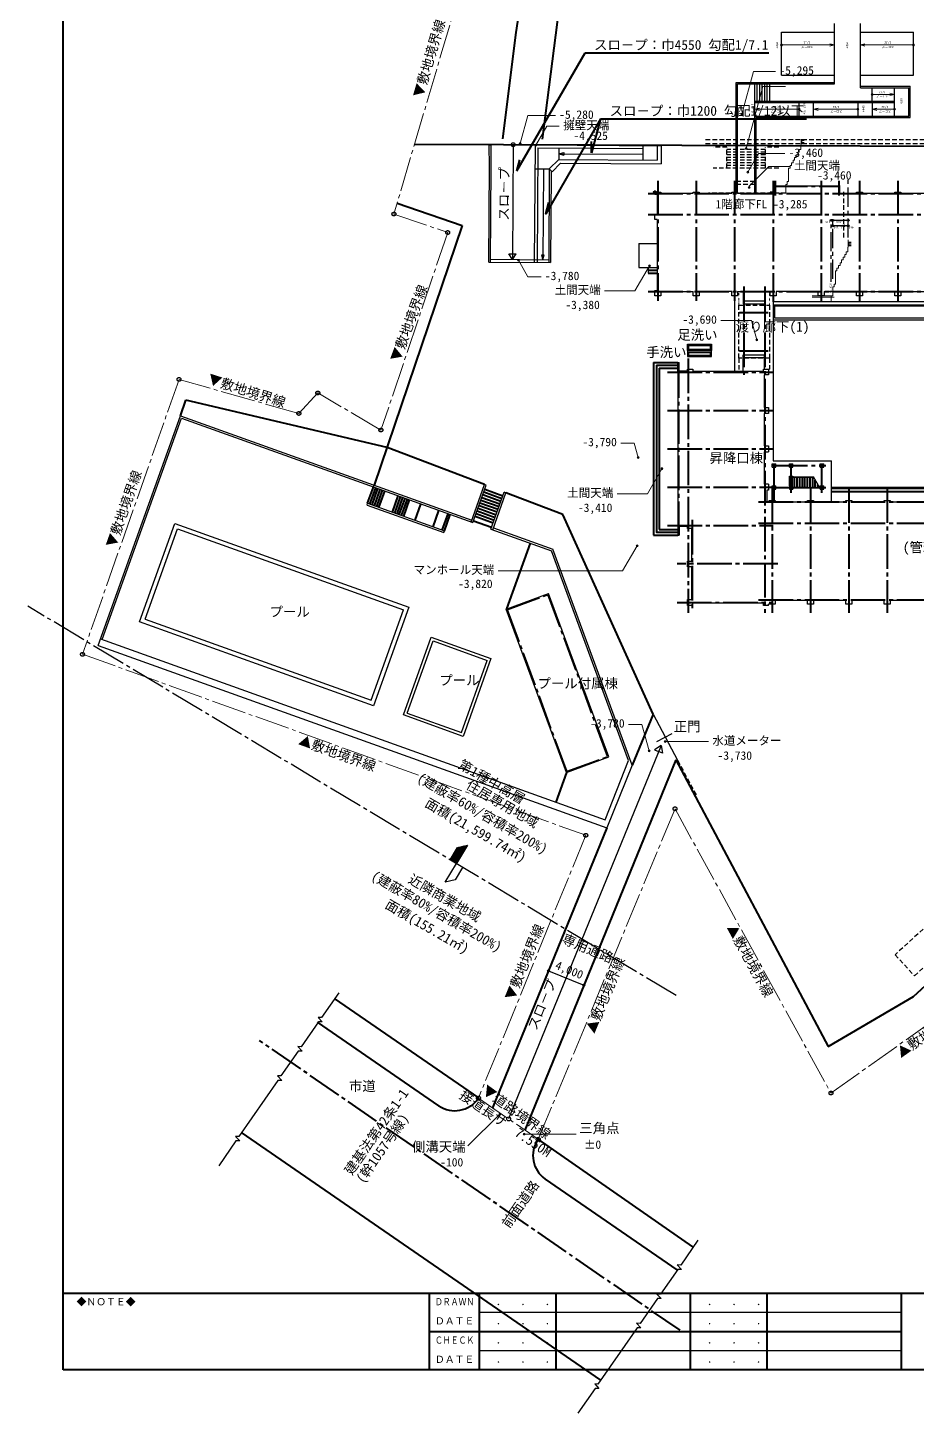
# Model space of a CAD drawing. Units: millimetres at full size, sheet at 1:400. Extents: x -262470 to 153481, y -115676 to 116856.
# Drawn here: x -166202 to -73506, y -115676 to 28678 of the extents above; entities that cross this region are included whole.
import ezdxf
from ezdxf.enums import TextEntityAlignment as Align

# ---------------------------------------------------------------- set-up
doc = ezdxf.new("R2010")
doc.units = ezdxf.units.MM
doc.header["$LTSCALE"] = 400
doc.header["$PDMODE"] = 32
doc.header["$PDSIZE"] = 200
for name, pattern in [('CHAIN1', [8, 5, -1, 1, -1]), ('CHAIN2', [12, 9, -1, 1, -1]), ('DASHED1', [1.8, 1.2, -0.6]), ('USER4', [1.27, 0.5, -0.25, 0.01, -0.25, 0.01, -0.25])]:
    doc.linetypes.add(name, pattern=pattern)
for name, color, linetype, lineweight in [('1-0', 5, 'CHAIN2', 40), ('1-1', 6, 'Continuous', 25), ('1-2', 3, 'Continuous', 25), ('1-3', 5, 'Continuous', 40), ('1-4', 5, 'Continuous', 40), ('1-8', 2, 'Continuous', 25), ('1-9', 7, 'Continuous', 25), ('1-A', 6, 'Continuous', 25), ('1-C', 2, 'CHAIN2', 25), ('1-D', 7, 'CHAIN2', 9), ('2-4', 4, 'Continuous', 9), ('7-0', 7, 'Continuous', 9), ('7-2_三斜面積', 6, 'Continuous', 25), ('7-C', 4, 'Continuous', 9), ('7-F', 3, 'Continuous', 25), ('E-A', 4, 'Continuous', 9), ('F-0', 3, 'Continuous', 40)]:
    doc.layers.add(name, color=color, linetype=linetype, lineweight=lineweight)
doc.layers.add('7-D', color=3, linetype='Continuous')
doc.styles.add('ＭＳ ゴシック', font='')
doc.styles.get('ＭＳ ゴシック').set_extended_font_data('MS Gothic')

msp = doc.modelspace()

# ---------------------------------------------------------------- linework, layer by layer
at = {"layer": '1-0'}
for p, q in [((-100536, 12707.5), (-100536, 207.5)), ((-96536, 12707.5), (-96536, 207.5)), ((-92536, 12707.5), (-92536, 207.5)), ((-88536, 12707.5), (-88536, 107.5)), ((-88536, 12157.5), (-81536, 12157.5)), ((-88286, 11207.5), (-88286, 12707.5)), ((-83536, 12707.5), (-83536, 207.5)), ((-81636, 11207.5), (-81636, 12707.5)), ((-79536, 12707.5), (-79536, 207.5)), ((-75536, 12707.5), (-75536, 207.5)), ((-101536, 11407.5), (-6536, 11407.5)), ((-101536, 9207.5), (-9536, 9207.5)), ((-91596, 1707.5), (-91596, -7792.5)), ((-89396, 1707.5), (-89396, -32291.5)), ((-101536, 1207.5), (-9536, 1207.5)), ((-92036, -992.5), (-89036, -992.5)), ((-92036, -4992.5), (-89036, -4992.5)), ((-99536, -7192.5), (-88536, -7192.5)), ((-98396, -6292.5), (-98396, -23592.5)), ((-97396, -5792.5), (-97396, -32291.5)), ((-99536, -11192.5), (-88536, -11192.5)), ((-99536, -15192.5), (-88536, -15192.5)), ((-88536, -16932.5), (-83036, -16932.5)), ((-88436, -20732.5), (-88436, -16792.5)), ((-86636, -19792.5), (-86636, -16792.5)), ((-83436, -19792.5), (-83436, -16792.5)), ((-99536, -19192.5), (-88536, -19192.5)), ((-88636, -19291.5), (-88636, -32291.5)), ((-88536, -19232.5), (-83036, -19232.5)), ((-84636, -19292.5), (-84636, -32292.5)), ((-80636, -19292.5), (-80636, -32292.5)), ((-76636, -19292.5), (-76636, -32292.5)), ((-90036, -20732.5), (-45036, -20732.5)), ((-96956, -22592.5), (-96956, -31792.5)), ((-90036, -22932.5), (-45036, -22932.5)), ((-99536, -23192.5), (-88536, -23192.5)), ((-88036, -27192.5), (-98536, -27192.5)), ((-116234, -31930.5), (-111963, -30360.5)), ((-105751, -47254.5), (-111963, -30360.5)), ((-98536, -31192.5), (-88536, -31192.5)), ((-90036, -30932.5), (-47036, -30932.5)), ((-110022, -48824.5), (-116234, -31930.5)), ((-110022, -48824.5), (-105751, -47254.5))]:
    msp.add_line(p, q, dxfattribs=at)
msp.add_point((-100846, 11557.5), dxfattribs=at)
at = {"layer": '1-1', "color": 5, "lineweight": 40}
for p, q in [((-125890, 16549.2), (-7026, 16058.5)), ((-127708.2, 10393.8), (-120944, 8073.5)), ((-120944, 8073.5), (-130104, -18988.5)), ((-101536, 3407.5), (-100596, 3407.5)), ((-101536, 3107.5), (-100596, 3107.5)), ((-97346, -4392.5), (-95046, -4392.5)), ((-97346, -4892.5), (-97346, -4392.5)), ((-95046, -4892.5), (-97346, -4892.5)), ((-97346, -5492.5), (-97346, -5142.5)), ((-95046, -5492.5), (-97346, -5492.5)), ((-95046, -4392.5), (-95046, -4892.5)), ((-100996, -6192.5), (-100996, -24192.5)), ((-100996, -6192.5), (-98456, -6192.5)), ((-100696, -6492.5), (-98456, -6492.5)), ((-100396, -6792.5), (-100396, -23592.5)), ((-100396, -6792.5), (-98456, -6792.5)), ((-150294.2, -11753.4), (-149714, -10134.5)), ((-128756, -15057.5), (-149714, -10134.5)), ((-118608.9, -18925.3), (-128756, -15057.5)), ((-86561, -19207.5), (-86561, -18157.5)), ((-86291, -19207.5), (-86291, -18157.5)), ((-86021, -19207.5), (-86021, -18157.5)), ((-85751, -19207.5), (-85751, -18157.5)), ((-85481, -19207.5), (-85481, -18157.5)), ((-85211, -19207.5), (-85211, -18157.5)), ((-84941, -19207.5), (-84941, -18157.5)), ((-84671, -19207.5), (-84671, -18157.5)), ((-84401, -19207.5), (-84401, -18157.5)), ((-84131, -19207.5), (-84131, -18448.5)), ((-130779.5, -20871.3), (-130171.5, -19176.7)), ((-130544, -20955.5), (-129936, -19261.5)), ((-130308, -21039.5), (-129701, -19345.5)), ((-130073, -21124.5), (-129466, -19429.5)), ((-129838, -21208.5), (-129230, -19514.5)), ((-129602, -21292.5), (-128995, -19598.5)), ((-128190, -21798.5), (-127583, -20104.5)), ((-127955, -21883.5), (-127348, -20188.5)), ((-118771, -19969.5), (-116888, -20644.5)), ((-118670, -19687.5), (-116787, -20361.5)), ((-118569, -19404.5), (-116686, -20079.5)), ((-110447, -22037.5), (-116366.1, -19780.8)), ((-83861, -19207.5), (-83861, -18915.5)), ((-65036, -19332.5), (-82436, -19332.5)), ((-82436, -19632.5), (-65036, -19632.5)), ((-127720, -21967.5), (-127112, -20273.5)), ((-127484, -22051.5), (-126877, -20357.5)), ((-127249, -22136.5), (-126642, -20441.5)), ((-127014, -22220.5), (-126406, -20526.5)), ((-125837, -22642.5), (-125230, -20947.5)), ((-123954, -23317.5), (-123347, -21622.5)), ((-119277, -21381.5), (-117394, -22056.5)), ((-119176, -21099.5), (-117293, -21773.5)), ((-119075, -20816.5), (-117192, -21491.5)), ((-118973, -20534.5), (-117091, -21209.5)), ((-118872, -20251.5), (-116989, -20926.5)), ((-123013, -23654.5), (-122406, -21960.5)), ((-122777.2, -23738.4), (-122170, -22044.5)), ((-119749, -22699.5), (-117867, -23374.5)), ((-119581, -22228.5), (-117698, -22903.5)), ((-119479, -21946.5), (-117597, -22621.5)), ((-119378, -21663.5), (-117495, -22338.5)), ((-101036.6, -42844.1), (-110447, -22037.5)), ((-100996, -24192.5), (-98456, -24192.5)), ((-100396, -23592.5), (-98456, -23592.5)), ((-116264.4, -31862.4), (-113819, -25037.5)), ((-101036.6, -42844.1), (-103207, -48161.8)), ((-98663.1, -47614), (-114399.2, -86168)), ((-98663.1, -47614), (-82787, -77450.5)), ((-110066, -48921.5), (-111174, -52011.5)), ((-105869.3, -54684.4), (-117771.3, -83844.8)), ((-73909, -72244.5), (-61202, -60655.5)), ((-134277, -72445.6), (-119216, -82808.5)), ((-82787, -77450.5), (-73909, -72244.5)), ((-123366.4, -83633.1), (-135991.9, -74934.7)), ((-106489.3, -112224.8), (-143915.4, -86439.8)), ((-96911.8, -98319), (-113008, -87126.5)), ((-112280.8, -91270.6), (-98565.7, -100719.7))]:
    msp.add_line(p, q, dxfattribs=at)
at = {"layer": '1-1'}
for p, q in [((-117900.7, 16433.5), (-118100.6, 16432.7)), ((-118092.1, 14213.6), (-118100.6, 16432.7)), ((-117892.1, 14214.4), (-117900.7, 16433.5)), ((-115605.3, 16483.5), (-115686.5, 4533.3)), ((-113334.9, 16468.1), (-113412.8, 4218.9)), ((-113036.9, 16166.2), (-113112.9, 4217)), ((-113036.9, 16166.2), (-102097.5, 16096.7)), ((-110845.5, 16152.3), (-110853.1, 14952.6)), ((-102095.6, 16396.6), (-102105.2, 14896.9)), ((-100596, 16387), (-100605.5, 14887.4)), ((-110849.3, 15552.4), (-102101.3, 15496.8)), ((-110849.3, 15552.4), (-110350.2, 15415.3)), ((-110689.1, 14551.6), (-100208.1, 14484.9)), ((-118164.2, 4249.1), (-118092.1, 14215.8)), ((-117964.3, 4247.8), (-117892.1, 14214.4)), ((-112451, 13963), (-112511.1, 4513.1)), ((-111851.2, 13959.1), (-111913.2, 4209.3)), ((-111652.6, 13733.5), (-111713.2, 4208.1)), ((-102536, 6207.5), (-100596, 6207.5)), ((-117962.1, 4547.8), (-111911.3, 4509.3)), ((-115686.5, 4533.3), (-115311.5, 5131)), ((-112511.1, 4513.1), (-112374, 5012.3)), ((-118164.2, 4249.1), (-111713.2, 4208.1)), ((-101536, 3707.5), (-101536, 3107.5)), ((-92536, 757.5), (-92536, -7132.5)), ((-91636, 1187.5), (-91636, -92.5)), ((-91636, 207.5), (-89436, 207.5)), ((-89436, 1187.5), (-89436, -92.5)), ((-88536, 757.5), (-88536, -16432.5)), ((-45656, 107.5), (-88536, 107.5)), ((-91636, -92.5), (-89436, -92.5)), ((-90320, -242.5), (-90468, -242.5)), ((-88536, -192.5), (-45656, -192.5)), ((-88536, -292.5), (-45656, -292.5)), ((-88336, -1592.5), (-88336, -292.5)), ((-46636, -1792.5), (-88536, -1792.5)), ((-46636, -1592.5), (-88336, -1592.5)), ((-94946, -4292.5), (-94946, -4942.5)), ((-97446, -4942.5), (-97446, -5092.5)), ((-94946, -4942.5), (-97446, -4942.5)), ((-97446, -5092.5), (-94946, -5092.5)), ((-94946, -5092.5), (-94946, -4942.5)), ((-91636, -7132.5), (-91636, -5392.5)), ((-91636, -5392.5), (-89436, -5392.5)), ((-91636, -5692.5), (-89436, -5692.5)), ((-89436, -6882.5), (-89436, -5392.5)), ((-98456, -6192.5), (-98306, -6192.5)), ((-98456, -7102.5), (-98456, -6192.5)), ((-98306, -7102.5), (-98306, -6192.5)), ((-158867, -35675.5), (-150294.2, -11753.4)), ((-158438, -35072.5), (-150173, -12008.5)), ((-150294, -11753.5), (-119938, -22631.5)), ((-150173, -12008.5), (-119817, -22887.5)), ((-88611, -16757.5), (-88261, -16757.5)), ((-88611, -17107.5), (-88611, -16757.5)), ((-88536, -16432.5), (-82436, -16432.5)), ((-86811, -16757.5), (-86461, -16757.5)), ((-86811, -17107.5), (-86811, -16757.5)), ((-83611, -16757.5), (-83261, -16757.5)), ((-83611, -17107.5), (-83611, -16757.5)), ((-82436, -20712.5), (-82436, -16432.5)), ((-86811, -19057.5), (-86811, -18032.5)), ((-86561, -18107.5), (-84328, -18107.5)), ((-86561, -18157.5), (-86561, -18107.5)), ((-86561, -18157.5), (-84300, -18157.5)), ((-130171.5, -19176.7), (-130104, -18988.5)), ((-120005, -22820.5), (-118609, -18925.5)), ((-119817, -22887.5), (-118422, -18996.5)), ((-118422, -18996.5), (-118608.9, -18925.3)), ((-117934, -23562.5), (-116553, -19709.5)), ((-117746, -23629.5), (-116366, -19780.5)), ((-116366.1, -19780.8), (-116553, -19709.5)), ((-88611, -19057.5), (-88261, -19057.5)), ((-88611, -19407.5), (-88611, -19057.5)), ((-86811, -19057.5), (-86561, -19057.5)), ((-86561, -19207.5), (-83693, -19207.5)), ((-86461, -19257.5), (-86461, -19407.5)), ((-83611, -19407.5), (-83261, -19407.5)), ((-83261, -19407.5), (-83261, -19057.5)), ((-65036, -19232.5), (-82436, -19232.5)), ((-130847, -21059.5), (-130779.5, -20871.3)), ((-130847, -21059.5), (-122845, -23927.5)), ((-130779, -20871.5), (-122777, -23738.5)), ((-154538, -33230.5), (-150861, -22969.5)), ((-150861, -22969.5), (-126479, -31707.5)), ((-153963, -32958.5), (-150589, -23544.5)), ((-150589, -23544.5), (-127055, -31978.5)), ((-122845, -23927.5), (-122777.2, -23738.4)), ((-117934, -23562.5), (-111635, -25819.5)), ((-117678, -23441.5), (-111479, -25663.5)), ((-98456, -23282.5), (-98456, -24192.5)), ((-98456, -24192.5), (-98306, -24192.5)), ((-98306, -23282.5), (-98306, -24192.5)), ((-103207, -48161.8), (-111479, -25663.5)), ((-126479, -31707.5), (-130157, -41968.5)), ((-153963, -32958.5), (-130428, -41392.5)), ((-130428, -41392.5), (-127055, -31978.5)), ((-130157, -41968.5), (-154538, -33230.5)), ((-158867, -35675.5), (-105869.3, -54684.4)), ((-158627, -35005.5), (-106038, -53851.5)), ((-127046, -42923.5), (-124145, -34827.5)), ((-126663, -42742.5), (-123964, -35211.5)), ((-124145, -34827.5), (-117932, -37054.5)), ((-123964, -35211.5), (-118316, -37235.5)), ((-121015, -44766.5), (-118316, -37235.5)), ((-117932, -37054.5), (-120833, -45149.5)), ((-120833, -45149.5), (-127046, -42923.5)), ((-126663, -42742.5), (-121015, -44766.5)), ((-101036.6, -42844.1), (-98475.1, -47648.1)), ((-99071.6, -44881.3), (-100678.4, -45738)), ((-103207, -48161.8), (-105869.3, -54684.4))]:
    msp.add_line(p, q, dxfattribs=at)
at = {"layer": '1-1', "color": 1, "linetype": 'USER4', "lineweight": 18}
for p, q in [((-92096, -202.5), (-92096, 1187.5)), ((-88893.8, -242.5), (-88896, 1187.5)), ((-90320, -5742.5), (-90468, -5742.5))]:
    msp.add_line(p, q, dxfattribs=at)
at = {"layer": '1-1', "linetype": 'DASHED1'}
for p, q in [((-92096, -5742.5), (-92096, -242.5)), ((-92096, -5742.5), (-92096, -7132.5)), ((-88896, -5742.5), (-88896, -6882.5)), ((-88996, -6882.5), (-88896, -6882.5)), ((-98475.1, -47648.1), (-96541.2, -51282.4))]:
    msp.add_line(p, q, dxfattribs=at)
at = {"layer": '1-1', "color": 5, "linetype": 'CHAIN2', "lineweight": 40}
msp.add_line((-98221.3, -107028.7), (-142049.8, -76832.8), dxfattribs=at)
at = {"layer": '1-1', "color": 2, "lineweight": 18}
for p, q in [((-119216, -82808.5), (-119263.5, -82877.5)), ((-113008, -87126.5), (-113036.4, -87167.7))]:
    msp.add_line(p, q, dxfattribs=at)
at = {"layer": '1-1'}
for points in [[(-113334.9, 16468.1), (-100196.1, 16384.5), (-100208.1, 14484.9)], [(-113350.8, 13968.7), (-111851.2, 13959.1), (-110853.1, 14952.6), (-100605.5, 14887.4)], [(-111851.2, 13959.1), (-111569, 13675.7), (-110689.1, 14551.6)], [(-110849.3, 15552.4), (-110348.5, 15683.2), (-110350.2, 15415.3)], [(-102536, 6207.5), (-102536, 3707.5), (-100596, 3707.5)], [(-115686.5, 4533.3), (-116053.1, 5135.7), (-115311.5, 5131)], [(-112511.1, 4513.1), (-112641.9, 5014), (-112374, 5012.3)], [(-97446, -4942.5), (-97446, -4292.5), (-94946, -4292.5)], [(-97446, -5092.5), (-97446, -5592.5), (-94946, -5592.5), (-94946, -5092.5)], [(-88611, -17107.5), (-88261, -17107.5), (-88261, -16757.5)], [(-86811, -17107.5), (-86461, -17107.5), (-86461, -16757.5)], [(-83611, -17107.5), (-83261, -17107.5), (-83261, -16757.5)], [(-86811, -18032.5), (-86461, -18032.5), (-86461, -18107.5)], [(-88611, -19407.5), (-88261, -19407.5), (-88261, -19057.5)], [(-86811, -19057.5), (-86811, -19407.5), (-86461, -19407.5)], [(-86561, -19207.5), (-86561, -19257.5), (-83665, -19257.5)], [(-83611, -19407.5), (-83611, -19057.5), (-83261, -19057.5)], [(-106038, -53851.5), (-103602, -47667.5), (-111635, -25819.5)]]:
    msp.add_lwpolyline(points, dxfattribs=at)
at = {"layer": '1-1', "linetype": 'DASHED1'}
msp.add_lwpolyline([(-92096, -242.5), (-88896, -242.5), (-88896, -5742.5), (-92096, -5742.5)], dxfattribs=at)
at = {"layer": '1-1', "color": 5, "lineweight": 40}
for points in [[(-97346, -5142.5), (-95046, -5142.5), (-95046, -5492.5)], [(-100696, -6492.5), (-100696, -23892.5), (-98456, -23892.5)]]:
    msp.add_lwpolyline(points, dxfattribs=at)
at = {"layer": '1-1', "linetype": 'DASHED1'}
msp.add_lwpolyline([(-69172, -61833.8), (-75821.7, -67898.5), (-73800.2, -70115.1), (-67150.4, -64050.4)], close=True, dxfattribs=at)
at = {"layer": '1-1'}
msp.add_circle((-115618, 16492.2), 200, dxfattribs=at)
at = {"layer": '1-1', "color": 5, "lineweight": 40}
for centre, start, end in [((-121692.7, -81203.8), 235.43484, 325.43484), ((-110607.1, -88841.3), 145.43484, 235.43484)]:
    msp.add_arc(centre, 2950, start, end, dxfattribs=at)
at = {"layer": '1-2'}
for p, q in [((-100846, 11557.5), (-100226, 11557.5)), ((-100846, 11307.5), (-100846, 11557.5)), ((-100226, 11557.5), (-100226, 11427.5)), ((-96226, 11557.5), (-96226, 11427.5)), ((-92226, 11557.5), (-92226, 11427.5)), ((-88846, 11557.5), (-88846, 11427.5)), ((-88346, 11557.5), (-88846, 11557.5)), ((-81576, 11427.5), (-81576, 12217.5)), ((-79226, 11557.5), (-79226, 11427.5)), ((-75226, 11557.5), (-75226, 11427.5)), ((-100596, 11307.5), (-100846, 11307.5)), ((-100596, 11307.5), (-100596, 9257.5)), ((-100226, 11427.5), (-96846, 11427.5)), ((-96226, 11427.5), (-92846, 11427.5)), ((-92226, 11427.5), (-88846, 11427.5)), ((-81576, 11427.5), (-79846, 11427.5)), ((-79226, 11427.5), (-75846, 11427.5)), ((-75226, 11427.5), (-71846, 11427.5)), ((-100596, 8707.5), (-100846, 8707.5)), ((-100596, 8707.5), (-100596, 1307.5)), ((-100226, 1187.5), (-96846, 1187.5)), ((-92846, 1187.5), (-96226, 1187.5)), ((-92226, 1187.5), (-88846, 1187.5)), ((-83846, 1187.5), (-88226, 1187.5)), ((-83226, 1187.5), (-79846, 1187.5)), ((-79226, 1187.5), (-75846, 1187.5)), ((-75226, 1187.5), (-71846, 1187.5)), ((-97446, -7102.5), (-97446, -6882.5)), ((-89546, -7132.5), (-96896, -7132.5)), ((-89546, -7132.5), (-89546, -6882.5)), ((-89426, -10882.5), (-89426, -7502.5)), ((-89426, -14882.5), (-89426, -11502.5)), ((-89426, -15502.5), (-88996, -15502.5)), ((-89426, -18882.5), (-89426, -15502.5)), ((-88511, -17007.5), (-88511, -16857.5)), ((-88511, -16932.5), (-88361, -16932.5)), ((-88361, -17007.5), (-88361, -16857.5)), ((-86711, -17007.5), (-86711, -16857.5)), ((-86711, -16932.5), (-86561, -16932.5)), ((-86561, -17007.5), (-86561, -16857.5)), ((-83511, -17007.5), (-83511, -16857.5)), ((-83511, -16932.5), (-83361, -16932.5)), ((-83361, -17007.5), (-83361, -16857.5)), ((-88996, -18882.5), (-89426, -18882.5)), ((-89196, -19502.5), (-89196, -20712.5)), ((-88511, -19307.5), (-88511, -19157.5)), ((-88511, -19232.5), (-88361, -19232.5)), ((-88361, -19307.5), (-88361, -19157.5)), ((-86711, -19157.5), (-86711, -19307.5)), ((-86711, -19232.5), (-86561, -19232.5)), ((-86561, -19157.5), (-86561, -19307.5)), ((-83511, -19307.5), (-83511, -19157.5)), ((-83511, -19232.5), (-83361, -19232.5)), ((-83361, -19307.5), (-83361, -19157.5)), ((-88946, -20712.5), (-89196, -20712.5)), ((-84946, -20582.5), (-84326, -20582.5)), ((-84946, -20712.5), (-84946, -20582.5)), ((-80946, -20582.5), (-80326, -20582.5)), ((-80946, -20712.5), (-80946, -20582.5)), ((-76946, -20582.5), (-76326, -20582.5)), ((-76946, -20712.5), (-76946, -20582.5)), ((-97446, -23282.5), (-98456, -23282.5)), ((-97016, -26882.5), (-97016, -23502.5)), ((-97446, -26882.5), (-97016, -26882.5)), ((-97016, -30882.5), (-97016, -27502.5)), ((-116330, -31886.5), (-111919, -30264.5)), ((-105655, -47299.5), (-111919, -30264.5)), ((-97446, -30882.5), (-97016, -30882.5)), ((-96896, -31502.5), (-96896, -31252.5)), ((-96896, -31252.5), (-89546, -31252.5)), ((-88996, -31502.5), (-88996, -31382.5)), ((-88326, -30952.5), (-84946, -30952.5)), ((-84326, -30952.5), (-80946, -30952.5)), ((-80326, -30952.5), (-76946, -30952.5)), ((-76326, -30952.5), (-72946, -30952.5)), ((-110066, -48921.5), (-116330, -31886.5)), ((-110066, -48921.5), (-105655, -47299.5))]:
    msp.add_line(p, q, dxfattribs=at)
for points in [[(-96846, 11427.5), (-96846, 11557.5), (-96226, 11557.5)], [(-92846, 11427.5), (-92846, 11557.5), (-92226, 11557.5)], [(-88346, 11557.5), (-88346, 12217.5), (-81576, 12217.5)], [(-79846, 11427.5), (-79846, 11557.5), (-79226, 11557.5)], [(-75846, 11427.5), (-75846, 11557.5), (-75226, 11557.5)], [(-100846, 8707.5), (-100846, 9257.5), (-100596, 9257.5)], [(-100226, 1187.5), (-100226, 757.5), (-100846, 757.5), (-100846, 1307.5), (-100596, 1307.5)], [(-96226, 1187.5), (-96226, 757.5), (-96846, 757.5), (-96846, 1187.5)], [(-92226, 1187.5), (-92226, 757.5), (-92846, 757.5), (-92846, 1187.5)], [(-88226, 1187.5), (-88226, 757.5), (-88846, 757.5), (-88846, 1187.5)], [(-83226, 1187.5), (-83226, 757.5), (-83846, 757.5), (-83846, 1187.5)], [(-79226, 1187.5), (-79226, 757.5), (-79846, 757.5), (-79846, 1187.5)], [(-75226, 1187.5), (-75226, 757.5), (-75846, 757.5), (-75846, 1187.5)], [(-97446, -7102.5), (-98456, -7102.5), (-98456, -23282.5)], [(-97446, -6882.5), (-96896, -6882.5), (-96896, -7132.5)], [(-89546, -6882.5), (-88996, -6882.5), (-88996, -7502.5), (-89426, -7502.5)], [(-89426, -10882.5), (-88996, -10882.5), (-88996, -11502.5), (-89426, -11502.5)], [(-89426, -14882.5), (-88996, -14882.5), (-88996, -15502.5)], [(-88996, -18882.5), (-88996, -19502.5), (-89196, -19502.5)], [(-88946, -20712.5), (-88946, -20582.5), (-88326, -20582.5)], [(-88326, -20582.5), (-88326, -20712.5), (-84946, -20712.5)], [(-84326, -20582.5), (-84326, -20712.5), (-80946, -20712.5)], [(-80326, -20582.5), (-80326, -20712.5), (-76946, -20712.5)], [(-76326, -20582.5), (-76326, -20712.5), (-72946, -20712.5)], [(-97016, -23502.5), (-97446, -23502.5), (-97446, -23282.5)], [(-97016, -27502.5), (-97446, -27502.5), (-97446, -26882.5)], [(-96896, -31502.5), (-97446, -31502.5), (-97446, -30882.5)], [(-88996, -31502.5), (-89546, -31502.5), (-89546, -31252.5)], [(-88326, -30952.5), (-88326, -31382.5), (-88996, -31382.5)], [(-84326, -30952.5), (-84326, -31382.5), (-84946, -31382.5), (-84946, -30952.5)], [(-80326, -30952.5), (-80326, -31382.5), (-80946, -31382.5), (-80946, -30952.5)], [(-76326, -30952.5), (-76326, -31382.5), (-76946, -31382.5), (-76946, -30952.5)]]:
    msp.add_lwpolyline(points, dxfattribs=at)
for points in [[(-91546, -1042.5), (-91646, -1042.5), (-91646, -942.5), (-91546, -942.5)], [(-89346, -1042.5), (-89446, -1042.5), (-89446, -942.5), (-89346, -942.5)], [(-91546, -5042.5), (-91646, -5042.5), (-91646, -4942.5), (-91546, -4942.5)], [(-89346, -5042.5), (-89446, -5042.5), (-89446, -4942.5), (-89346, -4942.5)]]:
    msp.add_lwpolyline(points, close=True, dxfattribs=at)
at = {"layer": '1-3'}
msp.add_line((-112564.3, 17063.7), (-109982.1, 37220), dxfattribs=at)
msp.add_lwpolyline([(-116707.8, 17094.2), (-115297.6, 28178.8), (-113806.2, 38142.5)], dxfattribs=at)
at = {"layer": '1-4'}
for p, q in [((-108122.8, 26069.9), (-88988.9, 26069.9)), ((-106500.6, 19197.7), (-107456.3, 15631)), ((-106500.6, 19197.7), (-85059.4, 19197.7)), ((-107456.3, 15631), (-107456.3, 16831))]:
    msp.add_line(p, q, dxfattribs=at)
msp.add_lwpolyline([(-106500.6, 19197.7), (-112219.6, 9292.1), (-111909.1, 10451.2)], dxfattribs=at)
at = {"layer": '1-8'}
for p, q in [((-83665, -19257.5), (-84328, -18107.5)), ((-100209.7, -46110.6), (-116085.3, -85006.4)), ((-122166.1, -58015.5), (-120722.1, -56571.5)), ((-122122.7, -58056.9), (-120609.1, -56543.3)), ((-122069.6, -58088.7), (-120496, -56515.1)), ((-122038.5, -57803), (-120835.2, -56599.7)), ((-122016.6, -58120.5), (-120382.9, -56486.9)), ((-121973.7, -57695.1), (-121427.1, -58241.6)), ((-121963.6, -58152.4), (-120486.1, -56674.9)), ((-121941.8, -57642), (-121395.2, -58188.6)), ((-121910.9, -57590.6), (-120948.3, -56627.9)), ((-121910.6, -58184.2), (-120613.7, -56887.3)), ((-121910, -57589), (-121363.4, -58135.6)), ((-121878.2, -57536), (-121331.6, -58082.6)), ((-121857.6, -58216.1), (-120741.3, -57099.8)), ((-121846.3, -57483), (-121299.7, -58029.6)), ((-121814.5, -57430), (-121267.9, -57976.6)), ((-121804.6, -58247.9), (-120868.9, -57312.2)), ((-121783.3, -57378.1), (-121061.4, -56656.2)), ((-121782.6, -57377), (-121236, -57923.6)), ((-121751.6, -58279.7), (-120996.5, -57524.6)), ((-121750.8, -57324), (-121204.2, -57870.5)), ((-121719, -57270.9), (-121172.4, -57817.5)), ((-121698.5, -58311.6), (-121124, -57737.1)), ((-121687.1, -57217.9), (-121140.5, -57764.5)), ((-121655.7, -57165.7), (-121174.4, -56684.4)), ((-121655.3, -57164.9), (-121108.7, -57711.5)), ((-121623.4, -57111.9), (-121076.8, -57658.5)), ((-121591.6, -57058.9), (-121045, -57605.5)), ((-121559.8, -57005.9), (-121013.2, -57552.5)), ((-121528.2, -56953.3), (-121287.5, -56712.6)), ((-121527.9, -56952.9), (-120981.3, -57499.5)), ((-121496.1, -56899.8), (-120949.5, -57446.4)), ((-121464.2, -56846.8), (-120917.7, -57393.4)), ((-121432.4, -56793.8), (-120885.8, -57340.4)), ((-121400.6, -56740.8), (-121400.6, -56740.8)), ((-121400.6, -56740.8), (-120854, -57287.4)), ((-121332.7, -56723.9), (-120822.1, -57234.4)), ((-121264.8, -56706.9), (-120790.3, -57181.4)), ((-121196.8, -56690), (-120758.5, -57128.4)), ((-121128.9, -56673), (-120726.6, -57075.3)), ((-121061, -56656.1), (-120694.8, -57022.3)), ((-120993.1, -56639.1), (-120662.9, -56969.3)), ((-120925.2, -56622.2), (-120631.1, -56916.3)), ((-120857.3, -56605.2), (-120599.3, -56863.3)), ((-120789.4, -56588.3), (-120567.4, -56810.3)), ((-120721.5, -56571.3), (-120535.6, -56757.3)), ((-120653.6, -56554.4), (-120503.7, -56704.2)), ((-120585.7, -56537.5), (-120471.9, -56651.2)), ((-120517.8, -56520.5), (-120440.1, -56598.2)), ((-120449.9, -56503.6), (-120408.2, -56545.2)), ((-120382, -56486.6), (-120376.4, -56492.2)), ((-122164.7, -58013.1), (-122118.4, -58059.4)), ((-122132.9, -57960.1), (-121906, -58187)), ((-122101, -57907.1), (-121693.6, -58314.6)), ((-122069.2, -57854.1), (-121522.6, -58400.7)), ((-122037.3, -57801.1), (-121490.8, -58347.7)), ((-122005.5, -57748.1), (-121458.9, -58294.7)), ((-121645.5, -58343.4), (-121251.6, -57949.5)), ((-121592.5, -58375.3), (-121379.2, -58162)), ((-121539.5, -58407.1), (-121506.8, -58374.4)), ((-140133.4, -80989.2), (-144206.4, -86846.7)), ((-144206.4, -86846.7), (-144542.1, -86832.9)), ((-102707.2, -106774.1), (-106780.3, -112631.7)), ((-106780.3, -112631.7), (-107116, -112617.9))]:
    msp.add_line(p, q, dxfattribs=at)
at = {"layer": '1-8', "linetype": 'CHAIN2'}
msp.add_line((-98643, -72158.3), (-166202, -31583.6), dxfattribs=at)
at = {"layer": '1-8'}
for points in [[(-100209.7, -46110.6), (-100872.5, -46549.4), (-100457.9, -46718.7)], [(-100209.7, -46110.6), (-100043.2, -46887.9), (-100457.9, -46718.7)], [(-122172.9, -58026.7), (-121400.6, -56740.8), (-120371.5, -56484), (-121529.9, -58412.9)], [(-120887, -58799), (-121659.2, -60084.9), (-122688.3, -60341.7), (-121529.9, -58412.9)], [(-133784.6, -71858.9), (-135584.4, -74447.2), (-135943.2, -74432.3), (-135501.8, -74902.3), (-135900.9, -74902.3), (-137700.6, -77490.6), (-138059.5, -77475.8), (-137618, -77945.7), (-138017.1, -77945.7), (-139816.9, -80534), (-140175.7, -80519.2), (-139734.2, -80989.2), (-140133.4, -80989.2)], [(-144542.1, -86832.9), (-144100.6, -87302.8), (-144499.8, -87302.8), (-146299.5, -89891.1)], [(-96358.5, -97643.9), (-98158.3, -100232.2), (-98517.1, -100217.3), (-98075.6, -100687.3), (-98474.7, -100687.3), (-100274.5, -103275.6), (-100633.3, -103260.8), (-100191.9, -103730.7), (-100591, -103730.7), (-102390.7, -106319), (-102749.6, -106304.2), (-102308.1, -106774.1), (-102707.2, -106774.1)], [(-107116, -112617.9), (-106674.5, -113087.8), (-107073.6, -113087.8), (-108873.4, -115676.1)]]:
    msp.add_lwpolyline(points, dxfattribs=at)
msp.add_circle((-116085.3, -85006.4), 200, dxfattribs=at)
at = {"layer": '1-A'}
for p, q in [((-111946.3, -69573.2), (-112300.6, -70441.3)), ((-111946.3, -69573.2), (-108242.9, -71084.8)), ((-108242.9, -71084.8), (-108597.2, -71952.8))]:
    msp.add_line(p, q, dxfattribs=at)
for p in [(-111946.3, -69573.2), (-108242.9, -71084.8)]:
    msp.add_point(p, dxfattribs=at)
at = {"layer": '1-C'}
for centre in [(-128043.6, 9265.2), (-122434, 7340.5), (-150435, -7962.5), (-135972, -9372.5), (-137950, -11509.5), (-129399, -13238.5), (-160492, -36600.5), (-98748, -52694.5), (-108052, -55456.5), (-82502, -82311.5), (-119229, -82840.5), (-113008, -87126.5)]:
    msp.add_circle(centre, 200, dxfattribs=at)
at = {"layer": '1-D'}
for p, q in [((-119507.5, 38155.7), (-128041.8, 9264.6)), ((-128041.8, 9264.6), (-122434, 7340.5)), ((-122434, 7340.5), (-129399, -13238.5)), ((-150435, -7962.5), (-160492, -36600.5)), ((-137950, -11509.5), (-150435, -7962.5)), ((-135972, -9372.5), (-137950, -11509.5)), ((-129399, -13238.5), (-135972, -9372.5)), ((-160492, -36600.5), (-108052, -55456.5)), ((-113008, -87126.5), (-98748, -52694.5)), ((-98748, -52694.5), (-82502, -82311.5)), ((-108052, -55456.5), (-119229, -82840.5)), ((-82502, -82311.5), (-62842, -68356.5)), ((-119229, -82840.5), (-113008, -87126.5))]:
    msp.add_line(p, q, dxfattribs=at)
at = {"layer": '2-4', "color": 5, "lineweight": 40}
for q in [(-108122.8, 26069.9), (-114923.1, 14912.5)]:
    msp.add_line((-115233.7, 13753.4), q, dxfattribs=at)
at = {"layer": '7-0'}
for p, q in [((-85598.5, 17027.5), (-85300.7, 17027.5)), ((-85598.5, 16477.5), (-85598.5, 17027.5)), ((-85598.5, 16977.5), (-85548.5, 16977.5)), ((-85598.5, 16677.5), (-85548.5, 16677.5)), ((-85598.5, 16627.5), (-85300.7, 16627.5)), ((-85548.5, 16677.5), (-85548.5, 16977.5)), ((-85548.5, 16927.5), (-85300.7, 16927.5)), ((-85548.5, 16727.5), (-85300.7, 16727.5)), ((-86928.5, 12647.5), (-86928.5, 14037.5)), ((-87208.5, 11427.5), (-87208.5, 12357.5)), ((-87208.5, 12357.5), (-87068.5, 12357.5)), ((-87068.5, 12647.5), (-86928.5, 12647.5)), ((-87068.5, 12357.5), (-87068.5, 12647.5)), ((-80753, 5797.4), (-80703, 5797.4)), ((-80753, 5317.4), (-80753, 5797.4)), ((-80703, 5797.4), (-80703, 6570.1)), ((-80703, 6347.4), (-80405.2, 6347.4)), ((-80703, 6297.4), (-80653, 6297.4)), ((-80703, 5997.4), (-80653, 5997.4)), ((-80703, 5947.4), (-80405.2, 5947.4)), ((-80653, 5997.4), (-80653, 6297.4)), ((-80653, 6247.4), (-80405.2, 6247.4)), ((-80653, 6047.4), (-80405.2, 6047.4)), ((-81393, 4477.4), (-81233, 4477.4)), ((-81393, 4197.4), (-81393, 4477.4)), ((-81233, 4757.4), (-81073, 4757.4)), ((-81233, 4477.4), (-81233, 4757.4)), ((-81073, 5037.4), (-80913, 5037.4)), ((-81073, 4757.4), (-81073, 5037.4)), ((-80913, 5317.4), (-80753, 5317.4)), ((-80913, 5037.4), (-80913, 5317.4)), ((-82033, 3357.4), (-81873, 3357.4)), ((-81873, 3637.4), (-81713, 3637.4)), ((-81873, 3357.4), (-81873, 3637.4)), ((-81713, 3917.4), (-81553, 3917.4)), ((-81713, 3637.4), (-81713, 3917.4)), ((-81553, 4197.4), (-81393, 4197.4)), ((-81553, 3917.4), (-81553, 4197.4)), ((-82313, 747.4), (-82313, 1677.4)), ((-84451, 747.4), (-82313, 747.4)), ((-84451, 597.4), (-82173, 597.4)), ((-82488, 71.7), (-82488, 747.4))]:
    msp.add_line(p, q, dxfattribs=at)
for points in [[(-86928.5, 14037.5), (-86768.5, 14037.5), (-86768.5, 14317.5), (-86608.5, 14317.5), (-86608.5, 14597.5), (-86448.5, 14597.5), (-86448.5, 14877.5), (-86288.5, 14877.5), (-86288.5, 15157.5), (-86128.5, 15157.5), (-86128.5, 15437.5), (-85968.5, 15437.5), (-85968.5, 15717.5), (-85808.5, 15717.5), (-85808.5, 15997.5), (-85648.5, 15997.5)], [(-85648.5, 15997.5), (-85648.5, 16477.5), (-85598.5, 16477.5)], [(-82313, 1677.4), (-82173, 1677.4), (-82173, 1967.4), (-82033, 1967.4), (-82033, 3357.4)]]:
    msp.add_lwpolyline(points, dxfattribs=at)
at = {"layer": '7-2_三斜面積', "color": 3, "linetype": 'DASHED1'}
for p, q in [((-95565.6, 17027.5), (-72398, 17027.5)), ((-95565.6, 16627.5), (-72398, 16627.5)), ((-93336.4, 16246.3), (-94789.6, 16246.3)), ((-93336.4, 14037.5), (-93336.4, 16246.3)), ((-89336.4, 15997.5), (-93336.4, 15997.5)), ((-87925.5, 16246.3), (-89336.4, 16246.3)), ((-89336.4, 14037.5), (-89336.4, 16246.3)), ((-89336.4, 15717.5), (-93336.4, 15717.5)), ((-89336.4, 15437.5), (-93336.4, 15437.5)), ((-89336.4, 15157.5), (-93336.4, 15157.5)), ((-89336.4, 14877.5), (-93336.4, 14877.5)), ((-89336.4, 14597.5), (-93336.4, 14597.5)), ((-87925.5, 14037.5), (-94789.6, 14037.5)), ((-89336.4, 14317.5), (-93336.4, 14317.5)), ((-90436.4, 12647.5), (-92236.4, 12647.5)), ((-90436.4, 12357.5), (-92236.4, 12357.5)), ((-87208.5, 11427.5), (-95257, 11427.5))]:
    msp.add_line(p, q, dxfattribs=at)
at = {"layer": '7-C'}
for p, q in [((-87656.4, 26877.5), (-82136.4, 26877.5)), ((-82136.4, 26877.5), (-82609.4, 27004.3)), ((-82136.4, 26877.5), (-82609.4, 26750.7)), ((-79436.4, 26877.5), (-78963.4, 27004.3)), ((-79436.4, 26877.5), (-73916.4, 26877.5)), ((-79436.4, 26877.5), (-78963.4, 26750.7)), ((-78196.4, 21727.5), (-75886.4, 21727.5)), ((-75886.4, 21727.5), (-76359.4, 21854.2)), ((-75886.4, 21727.5), (-76359.4, 21600.7)), ((-90436.4, 20177.5), (-89963.4, 20304.2)), ((-84316.4, 20177.5), (-83843.4, 20304.2)), ((-78196.4, 20177.5), (-77723.4, 20304.2)), ((-90436.4, 20177.5), (-85816.4, 20177.5)), ((-90436.4, 20177.5), (-89963.4, 20050.7)), ((-84316.4, 20177.5), (-79696.4, 20177.5)), ((-84316.4, 20177.5), (-83843.4, 20050.7)), ((-78196.4, 20177.5), (-75886.4, 20177.5)), ((-78196.4, 20177.5), (-77723.4, 20050.7))]:
    msp.add_line(p, q, dxfattribs=at)
for p in [(-87656.4, 26877.5), (-73916.4, 26877.5), (-78196.4, 21727.5), (-85816.4, 20177.5), (-79696.4, 20177.5), (-75886.4, 20177.5)]:
    msp.add_point(p, dxfattribs=at)
at = {"layer": '7-F'}
for p, q in [((-82136.4, 22827.5), (-82136.4, 29127.5)), ((-79436.4, 22427.5), (-79436.4, 29127.5)), ((-87656.4, 28227.5), (-82136.4, 28227.5)), ((-87656.4, 23727.5), (-87656.4, 28227.5)), ((-79436.4, 28227.5), (-73916.4, 28227.5)), ((-87656.4, 23727.5), (-82136.4, 23727.5)), ((-92386.4, 22977.5), (-82136.4, 22977.5)), ((-92386.4, 11427.5), (-92386.4, 22977.5)), ((-92236.4, 22827.5), (-82136.4, 22827.5)), ((-92236.4, 11427.5), (-92236.4, 22827.5)), ((-90436.4, 11427.5), (-90436.4, 22827.5)), ((-90176.4, 21027.5), (-90176.4, 22827.5)), ((-89916.4, 21027.5), (-89916.4, 22827.5)), ((-89656.4, 21027.5), (-89656.4, 22827.5)), ((-89396.4, 21027.5), (-89396.4, 22827.5)), ((-89136.4, 21027.5), (-89136.4, 22827.5)), ((-88876.4, 21027.5), (-88876.4, 22827.5)), ((-79436.4, 22577.5), (-74236.4, 22577.5)), ((-79436.4, 22427.5), (-74386.4, 22427.5)), ((-78196.4, 21027.5), (-78196.4, 22427.5)), ((-75886.4, 19477.5), (-75886.4, 22427.5)), ((-74236.4, 19327.5), (-74236.4, 22577.5)), ((-90436.4, 21027.5), (-85916.4, 21027.5)), ((-90436.4, 20877.5), (-85916.4, 20877.5)), ((-85916.4, 21027.5), (-75886.4, 21027.5)), ((-85916.4, 20877.5), (-75886.4, 20877.5)), ((-85816.4, 19477.5), (-85816.4, 20877.5)), ((-84316.4, 19477.5), (-84316.4, 20877.5)), ((-79696.4, 20877.5), (-79696.4, 19477.5)), ((-78196.4, 20877.5), (-78196.4, 19477.5)), ((-90286.4, 19327.5), (-74236.4, 19327.5)), ((-90286.4, 11427.5), (-90286.4, 19327.5))]:
    msp.add_line(p, q, dxfattribs=at)
at = {"layer": '7-F', "linetype": 'CHAIN1'}
for p, q in [((-80703, 6815.4), (-80703, 13108.4)), ((-82488, 2192.1), (-82488, 8608.9)), ((-82313, 2516.6), (-82313, 8608.9))]:
    msp.add_line(p, q, dxfattribs=at)
at = {"layer": '7-F', "linetype": 'DASHED1'}
msp.add_line((-81163, 6815.4), (-81163, 11574.7), dxfattribs=at)
at = {"layer": '7-F'}
for points in [[(-79436.4, 23727.5), (-73916.4, 23727.5), (-73916.4, 28227.5)], [(-90436.4, 19477.5), (-74386.4, 19477.5), (-74386.4, 22427.5)], [(-80703, 8608.9), (-82313, 8608.9), (-82488, 8608.9)], [(-80703, 8047.4), (-81163, 8047.4), (-82313, 8047.4)]]:
    msp.add_lwpolyline(points, dxfattribs=at)
for p in [(-82488, 8608.9), (-82313, 8608.9), (-80703, 8608.9), (-82313, 8047.4), (-81163, 8047.4), (-80703, 8047.4)]:
    msp.add_point(p, dxfattribs=at)
at = {"layer": 'E-A'}
for p, q in [((-101422.4, 3874.7), (-102934.2, 1256.1)), ((-102934.2, 1256.1), (-106097.2, 1256.1)), ((-99789.5, -45703), (-95262, -45703)), ((-117016.3, -84516.3), (-120326.6, -87826.7)), ((-114478.6, -86581.6), (-109047, -86581.6))]:
    msp.add_line(p, q, dxfattribs=at)
for points in [[(-91786.1, 19660), (-90589.4, 24126.2), (-88266.6, 24126.2)], [(-91334.4, 16108.1), (-89603.4, 22568.5), (-87233.2, 22568.5)], [(-114878.5, 16597.9), (-114094.7, 19523.2), (-111219, 19523.2)], [(-113257.5, 16439.7), (-112118.9, 18411.7), (-110806.1, 18411.7)], [(-91162.3, 13637.1), (-90054.1, 15556.6), (-87312.4, 15556.6)], [(-91031.5, 12176.9), (-88991.6, 14216.8), (-86759.7, 14216.8)], [(-115076.1, 4444.4), (-114080.5, 2720.1), (-112711.7, 2720.1)], [(-90239.2, -3848.5), (-90780.8, -1827), (-93982.9, -1827)], [(-102593.5, -16114.1), (-103001.3, -14592), (-104404.2, -14592)], [(-100109.1, -17262.8), (-101621, -19881.4), (-104784, -19881.4)], [(-102701.5, -25288.8), (-104209.8, -27901.1), (-117192.6, -27901.1)], [(-101452.1, -46664.9), (-102193.1, -43899.3), (-103593.9, -43899.3)]]:
    msp.add_lwpolyline(points, dxfattribs=at)
at = {"layer": 'E-A', "color": 2}
for p in [(-91786.1, 19660), (-114878.5, 16597.9), (-113257.5, 16439.7), (-91334.4, 16108.1), (-91162.3, 13637.1), (-91036.4, 12044.7), (-115076.1, 4444.4), (-101422.4, 3874.7), (-90239.2, -3848.5), (-102593.5, -16114.1), (-100109.1, -17262.8), (-102701.5, -25288.8), (-99789.5, -45703), (-101452.1, -46664.9), (-117016.3, -84516.3), (-114478.6, -86581.6)]:
    msp.add_point(p, dxfattribs=at)
at = {"layer": 'F-0', "color": 5}
for p, q in [((-162519.3, -111144.5), (-162519.3, 116855.6)), ((-162519.3, -103144.5), (153480.7, -103144.5)), ((-124369.4, -103144.5), (-124369.4, -111144.5)), ((-119169.4, -103144.5), (-119169.4, -111144.5)), ((-111169.4, -103144.5), (-111169.4, -111144.5)), ((-97169.4, -103144.5), (-97169.4, -111144.5)), ((-89169.4, -103144.5), (-89169.4, -111144.5)), ((-75169.4, -103144.5), (-75169.4, -111144.5)), ((-124369.4, -107144.5), (-75169.4, -107144.5)), ((153480.7, -111144.5), (-162519.3, -111144.5))]:
    msp.add_line(p, q, dxfattribs=at)
at = {"layer": 'F-0', "color": 2, "lineweight": 25}
for p, q in [((-119169.4, -105144.5), (-97169.4, -105144.5)), ((-97169.4, -105144.5), (-75169.4, -105144.5)), ((-119169.4, -109144.5), (-97169.4, -109144.5)), ((-97169.4, -109144.5), (-75169.4, -109144.5))]:
    msp.add_line(p, q, dxfattribs=at)

# ---------------------------------------------------------------- texts
at = {"layer": '1-9', "style": 'ＭＳ ゴシック'}
for s, rotation, p in [('▼敷地境界線', 73.543, (-124762.5, 21213.2)), ('スロ－プ', 89.212, (-115788.3, 8563.7)), ('▼敷地境界線', 69.535, (-127175.2, -6321.8)), ('▼敷地境界線', 342.374, (-147623.5, -8645.9)), ('▼敷地境界線', 70.65, (-156801.8, -25688.6)), ('▲敷地境界線', 340.223, (-138166.2, -46259.3)), ('第1種中高層', 330, (-121574.7, -48662.6)), ('(建蔽率60%/容積率200%)', 330, (-125880.1, -50052.4)), ('\u3000住居専用地域', 330, (-121990.1, -50086.3)), ('面積(21,599.74㎡)', 330, (-125066, -52668.5)), ('(建蔽率80%/容積率200%)', 330, (-130662.6, -60264)), ('近隣商業地域', 330, (-126789.7, -60592.9)), ('面積(155.21㎡)', 330, (-129217.5, -63235.7)), ('▼敷地境界線', 67.797, (-115261.7, -72873.3)), ('専用通路', 337.474, (-110743.6, -66912.6)), ('▲敷地境界線', 298.746, (-93662, -65227.3)), ('▲敷地境界線', 67.503, (-106862.9, -76286.9)), ('スロ－プ', 67.797, (-112907.8, -75968.6)), ('▲敷地境界線', 35.368, (-75034.8, -78947.9)), ('建基法第42条1-1', 55.187, (-132193.2, -91123.1)), ('接道長サ\u30007.550M', 325.752, (-121502.2, -83012.1)), ('▼道路境界線', 324.145, (-119153.6, -82503.8)), ('(幹1057号線)', 55.187, (-130961.7, -91979.4)), ('前面道路', 55.187, (-115798.1, -96647))]:
    msp.add_text(s, height=1026, rotation=rotation, dxfattribs=at).set_placement(p, align=Align.BOTTOM_LEFT)
for s, p in [('スロ－プ：巾4550 勾配1/7.1', (-107188.9, 26069.9)), ('スロ－プ：巾1200 勾配1/12以下', (-105566.8, 19197.7)), ('足洗い', (-98517, -4140.4)), ('渡り廊下(1)', (-92429.3, -3284.5)), ('手洗い', (-101748.7, -5944.2)), ('昇降口棟', (-95170.7, -16973.8)), ('(管理・特別教室棟)', (-75018.9, -26283.2)), ('プール', (-141000.2, -32986.1)), ('プール', (-123313.7, -40121)), ('プール付属棟', (-113088.8, -40454.9)), ('正門', (-98888, -44948.6)), ('市道', (-132739, -82407.8))]:
    msp.add_text(s, height=1026, dxfattribs=at).set_placement(p, align=Align.BOTTOM_LEFT)
at = {"layer": '1-A', "color": 4, "style": 'ＭＳ ゴシック'}
msp.add_text('4,000', height=879.8, rotation=337.797, dxfattribs=at).set_placement((-111407.8, -69577), align=Align.BOTTOM_LEFT)
at = {"layer": '7-C', "color": 3, "style": 'ＭＳ ゴシック'}
for s, p in [('スロープ', (-84361.1, 26838.9)), ('1/12', (-84666.3, 27276.7)), ('スロープ', (-75932.9, 26838.9)), ('1/12', (-76238.1, 27276.7)), ('1/12', (-76805.2, 22126.7)), ('1/12', (-87836.6, 20576.7)), ('1/12', (-81625, 20576.7)), ('スロープ', (-76499.9, 21688.9)), ('1/12', (-76547.4, 20576.7)), ('スロープ', (-87531.3, 20138.9)), ('スロープ', (-81319.7, 20138.9)), ('スロープ', (-76242.2, 20138.9))]:
    msp.add_text(s, height=219.9, rotation=180, dxfattribs=at).set_placement(p, align=Align.BOTTOM_LEFT)
at = {"layer": '7-D', "style": 'ＭＳ ゴシック'}
for s, p in [('+460', (-87937.5, 26521.3)), ('+460', (-80640.6, 26521.3)), ('+1,610', (-90515.6, 19734.5)), ('+1，230', (-85115.6, 19651.5)), ('+845', (-78937.6, 19901.6)), ('+650', (-74997, 20652.1)), ('+1,610', (-82365.3, 1021.9))]:
    msp.add_text(s, height=219.9, rotation=90, dxfattribs=at).set_placement(p, align=Align.BOTTOM_LEFT)
at = {"layer": '7-F', "style": 'ＭＳ ゴシック'}
for s, p in [('175', (-82566.7, 8601.5)), ('1,150', (-81356.5, 8040)), ('1,610', (-81126.5, 8601.5)), ('460', (-80139.7, 8040))]:
    msp.add_text(s, height=219.9, rotation=180, dxfattribs=at).set_placement(p, align=Align.BOTTOM_LEFT)
at = {"layer": 'E-A', "style": 'ＭＳ ゴシック'}
for s, p in [('-5,295', (-87866.6, 23526.2)), ('-5,280', (-110819, 18923.2)), ('擁壁天端', (-110406.1, 17811.7)), ('-4,525', (-109336.4, 16718.8)), ('-3,460', (-86912.4, 14956.6)), ('土間天端', (-86359.7, 13616.8)), ('-3,460', (-83952.5, 12593.6)), ('1階廊下FL -3,285', (-94533.1, 9591.4)), ('-3,780', (-112311.7, 2120.1)), ('土間天端', (-111297.2, 656.1)), ('-3,380', (-110179.4, -899.7)), ('-3,690', (-97982.9, -2427)), ('-3,790', (-108404.2, -15192)), ('土間天端', (-109984, -20481.4)), ('-3,410', (-108866.2, -22037.2)), ('マンホール天端', (-125992.6, -28501.1)), ('-3,820', (-121353.7, -29963.2)), ('-3,780', (-107593.9, -44499.3)), ('水道メーター', (-94862, -46303)), ('-3,730', (-94317.1, -47853.8)), ('±0', (-108241.1, -88386.9)), ('-100', (-123214.1, -90225.7))]:
    msp.add_text(s, height=879.8, dxfattribs=at).set_placement(p, align=Align.BOTTOM_LEFT)
at = {"layer": 'E-A', "color": 7, "style": 'ＭＳ ゴシック'}
for s, p in [('三角点', (-108728.2, -86790.1)), ('側溝天端', (-126167.4, -88725.1))]:
    msp.add_text(s, height=1026, dxfattribs=at).set_placement(p, align=Align.BOTTOM_LEFT)
at = {"layer": 'F-0', "style": 'ＭＳ ゴシック'}
for s, p in [('◆ＮＯＴＥ◆', (-161119.3, -104644.5)), (' \u3000． \u3000． \u3000．', (-118919.4, -104644.5)), (' \u3000． \u3000． \u3000．', (-96919.4, -104644.5)), ('ＤＡＴＥ', (-123769.4, -106644.5)), (' \u3000． \u3000． \u3000．', (-118919.4, -106644.5)), (' \u3000． \u3000． \u3000．', (-96919.4, -106644.5)), (' \u3000． \u3000． \u3000．', (-118919.4, -108644.5)), (' \u3000． \u3000． \u3000．', (-96919.4, -108644.5)), ('ＤＡＴＥ', (-123769.4, -110644.5)), (' \u3000． \u3000． \u3000．', (-118919.4, -110644.5)), (' \u3000． \u3000． \u3000．', (-96919.4, -110644.5))]:
    msp.add_text(s, height=733.1, dxfattribs=at).set_placement(p, align=Align.BOTTOM_LEFT)
at = {"layer": 'F-0', "style": 'ＭＳ ゴシック', "width": 0.8}
for s, p in [('ＤＲＡＷＮ', (-123769.4, -104644.5)), ('ＣＨＥＣＫ', (-123769.4, -108644.5))]:
    msp.add_text(s, height=733.1, dxfattribs=at).set_placement(p, align=Align.BOTTOM_LEFT)

doc.saveas('drawing.dxf')
